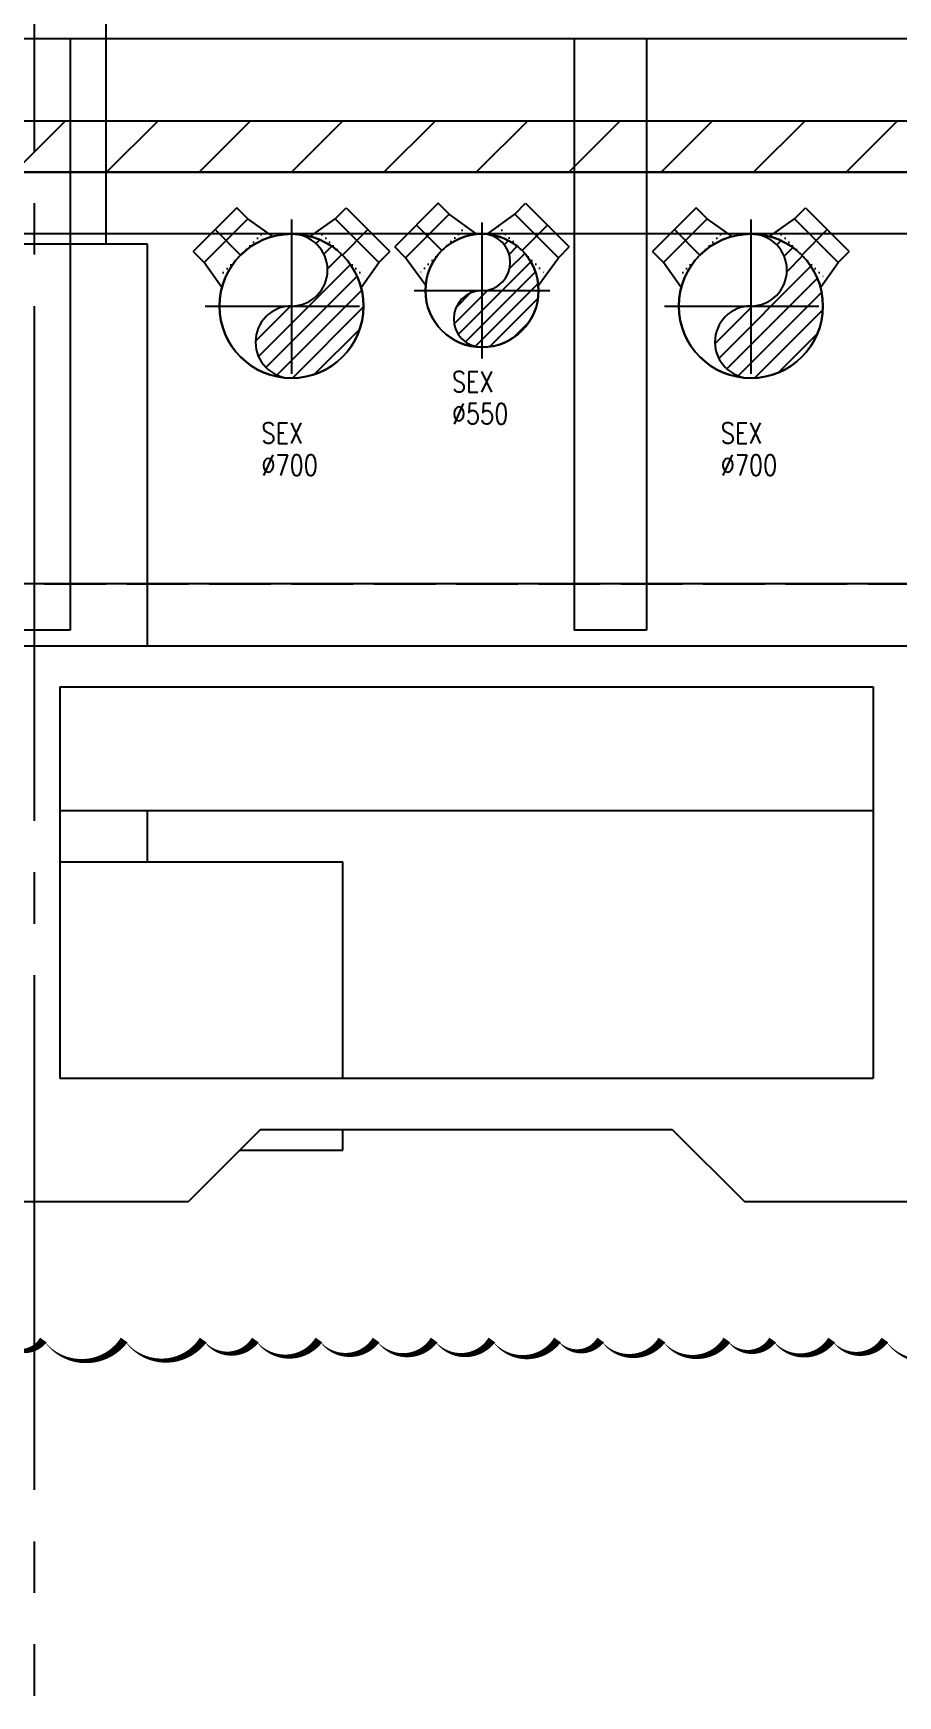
# Model space of a CAD drawing. Extents: x -3080 to 28500, y -1326 to 31609.
# Drawn here: x 6000 to 6420, y 25781 to 26588 of the extents above; entities that cross this region are included whole.
import ezdxf
from ezdxf.enums import TextEntityAlignment as Align
from ezdxf.xclip import XClip

# ---------------------------------------------------------------- set-up
doc = ezdxf.new("R2010")
doc.units = 0
doc.header["$LTSCALE"] = 100
doc.header["$XCLIPFRAME"] = 2
for name, pattern in [('188K-SM-07-F10-MECH-CR PIPE-Y2257103$0$AP6A-SM-08-FR1-001-A_AAS 210916$0$CENTER', [50.8, 31.75, -6.35, 6.35, -6.35]), ('188K-SM-07-F10-MECH-CR PIPE-Y2257103$0$AP6A-SM-08-FR1-001-A_AAS 210916$0$DOT', [0.25, 0, -0.25]), ('188K-SM-07-F10-MECH-CR PIPE-Y2257103$0$CENTER2', [1.125, 0.75, -0.125, 0.125, -0.125]), ('188K-SM-07-F10-MECH-CR PIPE-Y2257103$0$X-S-FAB_SL ALL$0$COL-CEN-LIN', [3.25, 2.5, -0.25, 0.25, -0.25]), ('188K-SM-07-F10-MECH-CR PIPE-Y2257103$0$X-S-FAB_SL ALL$0$HIDDEN', [0.4, 0.3, -0.1])]:
    doc.linetypes.add(name, pattern=pattern)
for name, color, linetype in [('0-xref', 8, 'Continuous'), ('188K-SM-07-F10-MECH-CR PIPE-Y2257103$0$0-CF-AAS-SEX', 3, 'Continuous'), ('188K-SM-07-F10-MECH-CR PIPE-Y2257103$0$0-FIRE', 1, 'Continuous'), ('188K-SM-07-F10-MECH-CR PIPE-Y2257103$0$0-hookupzoom', 4, 'Continuous'), ('188K-SM-07-F10-MECH-CR PIPE-Y2257103$0$AP6A-SM-08-FR1-001-A_AAS 210916$0$0-Block Center-Line', 1, '188K-SM-07-F10-MECH-CR PIPE-Y2257103$0$AP6A-SM-08-FR1-001-A_AAS 210916$0$CENTER'), ('188K-SM-07-F10-MECH-CR PIPE-Y2257103$0$AP6A-SM-08-FR1-001-A_AAS 210916$0$0-Block Support-Line', 7, '188K-SM-07-F10-MECH-CR PIPE-Y2257103$0$AP6A-SM-08-FR1-001-A_AAS 210916$0$DOT'), ('188K-SM-07-F10-MECH-CR PIPE-Y2257103$0$Block Center-Line', 1, '188K-SM-07-F10-MECH-CR PIPE-Y2257103$0$CENTER2'), ('188K-SM-07-F10-MECH-CR PIPE-Y2257103$0$X-S-FAB_SL ALL$0$ASP_1', 1, 'Continuous'), ('188K-SM-07-F10-MECH-CR PIPE-Y2257103$0$X-S-FAB_SL ALL$0$ASP_8', 8, 'Continuous'), ('188K-SM-07-F10-MECH-CR PIPE-Y2257103$0$X-S-FAB_SL ALL$0$BEAM-S', 2, 'Continuous'), ('188K-SM-07-F10-MECH-CR PIPE-Y2257103$0$X-S-FAB_SL ALL$0$CCL', 15, '188K-SM-07-F10-MECH-CR PIPE-Y2257103$0$X-S-FAB_SL ALL$0$COL-CEN-LIN'), ('188K-SM-07-F10-MECH-CR PIPE-Y2257103$0$X-S-FAB_SL ALL$0$HID', 5, '188K-SM-07-F10-MECH-CR PIPE-Y2257103$0$X-S-FAB_SL ALL$0$HIDDEN')]:
    doc.layers.add(name, color=color, linetype=linetype)
doc.styles.add('188K-SM-07-F10-MECH-CR PIPE-Y2257103$0$T0', font='simplex.shx', dxfattribs={"width": 0.8, "bigfont": 'chineset.shx'})

# ---------------------------------------------------------------- blocks, each defined once
blk = doc.blocks.new('*U1491')
for p, q in [((-150, 375), (-150, 450)), ((-150, 450), (150, 450)), ((150, 375), (150, 450)), ((-175.4, 211.8), (-150, 375)), ((-150, 375), (150, 375)), ((175.4, 211.8), (150, 375))]:
    blk.add_line(p, q)
blk.add_circle((0, 0), 275)
at = {"layer": '188K-SM-07-F10-MECH-CR PIPE-Y2257103$0$AP6A-SM-08-FR1-001-A_AAS 210916$0$0-Block Center-Line'}
blk.add_line((0, 275), (0, 450), dxfattribs=at)
at = {"layer": '188K-SM-07-F10-MECH-CR PIPE-Y2257103$0$AP6A-SM-08-FR1-001-A_AAS 210916$0$0-Block Support-Line'}
blk.add_line((-165.6, 275), (165.6, 275), dxfattribs=at)
blk = doc.blocks.new('*U1492')
for p, q in [((-150, 375), (-150, 450)), ((-150, 450), (150, 450)), ((150, 375), (150, 450)), ((-175.4, 211.8), (-150, 375)), ((-150, 375), (150, 375)), ((175.4, 211.8), (150, 375))]:
    blk.add_line(p, q)
blk.add_circle((0, 0), 275)
at = {"layer": '188K-SM-07-F10-MECH-CR PIPE-Y2257103$0$AP6A-SM-08-FR1-001-A_AAS 210916$0$0-Block Center-Line'}
blk.add_line((0, 275), (0, 450), dxfattribs=at)
at = {"layer": '188K-SM-07-F10-MECH-CR PIPE-Y2257103$0$AP6A-SM-08-FR1-001-A_AAS 210916$0$0-Block Support-Line'}
blk.add_line((-165.6, 275), (165.6, 275), dxfattribs=at)
blk = doc.blocks.new('*U1493')
h = blk.add_hatch()
h.set_pattern_fill('ANSI31', color=256, scale=1.5714, style=0)
h.paths.add_polyline_path([(0, 0, 1), (0, 27.5, 0.414214), (-27.5, 0, 0.414214), (0, -27.5, -1)])
blk.add_circle((0, 0), 27.5)
for centre, start, end in [((0, 13.75), 270, 90), ((0, -13.75), 90, 270)]:
    blk.add_arc(centre, 13.75, start, end)
at = {"layer": '188K-SM-07-F10-MECH-CR PIPE-Y2257103$0$Block Center-Line'}
for p, q in [((0, -33), (0, 33)), ((33, 0), (-33, 0))]:
    blk.add_line(p, q, dxfattribs=at)
blk = doc.blocks.new('188K-SM-07-F10-MECH-CR PIPE-Y2257103$0$X-S-FAB_SL ALL$0$A$Ceb448ab1')
at = {"layer": '188K-SM-07-F10-MECH-CR PIPE-Y2257103$0$X-S-FAB_SL ALL$0$CCL'}
blk.add_line((6000, 3600), (6000, 0), dxfattribs=at)
blk = doc.blocks.new('*U1541')
at = {"color": 241}
blk.add_lwpolyline([(17.5, 50), (-17.5, 50), (-17.5, 337.5), (17.5, 337.5)], close=True, dxfattribs=at)
blk = doc.blocks.new('188K-SM-07-F10-MECH-CR PIPE-Y2257103$0$X-S-FAB_SL ALL')
at = {"color": 241}
for p, q in [((-2628.521, -72748.977), (19076.479, -72748.977)), ((-2628.521, -72788.977), (19076.479, -72788.977))]:
    blk.add_line(p, q, dxfattribs=at)
at = {"layer": '188K-SM-07-F10-MECH-CR PIPE-Y2257103$0$X-S-FAB_SL ALL$0$ASP_1'}
for p, q in [((-2628.521, -73043.977), (4851.479, -73043.977)), ((1538.979, -73063.977), (1933.979, -73063.977)), ((1538.979, -73063.977), (1538.979, -73253.977)), ((1933.979, -73063.977), (1933.979, -73253.977)), ((1538.979, -73253.977), (1933.979, -73253.977)), ((1636.479, -73278.977), (1601.479, -73313.977)), ((1636.479, -73278.977), (1836.479, -73278.977)), ((1836.479, -73278.977), (1871.479, -73313.977)), ((1451.479, -73313.977), (1601.479, -73313.977)), ((1871.479, -73313.977), (2021.479, -73313.977))]:
    blk.add_line(p, q, dxfattribs=at)
at = {"layer": '188K-SM-07-F10-MECH-CR PIPE-Y2257103$0$X-S-FAB_SL ALL$0$ASP_8'}
for p, q in [((1561.479, -72848.977), (1561.479, -71981.477)), ((1581.479, -72848.977), (1471.479, -72848.977)), ((1581.479, -73043.977), (1581.479, -72848.977)), ((1538.979, -73123.977), (1933.979, -73123.977)), ((1581.479, -73148.977), (1581.479, -73123.977)), ((1538.979, -73148.977), (1676.479, -73148.977)), ((1676.479, -73253.977), (1676.479, -73148.977)), ((1676.479, -73288.977), (1676.479, -73278.977)), ((1626.479, -73288.977), (1676.479, -73288.977))]:
    blk.add_line(p, q, dxfattribs=at)
at = {"layer": '188K-SM-07-F10-MECH-CR PIPE-Y2257103$0$X-S-FAB_SL ALL$0$HID'}
blk.add_line((-2628.521, -73013.977), (19076.479, -73013.977), dxfattribs=at)
at = {"layer": '188K-SM-07-F10-MECH-CR PIPE-Y2257103$0$X-S-FAB_SL ALL$0$BEAM-S'}
for p in [(1526.479, -73086.477), (1806.479, -73086.477)]:
    blk.add_blockref('*U1541', p, dxfattribs=at)
at = {"layer": '188K-SM-07-F10-MECH-CR PIPE-Y2257103$0$X-S-FAB_SL ALL$0$CCL'}
blk.add_blockref('188K-SM-07-F10-MECH-CR PIPE-Y2257103$0$X-S-FAB_SL ALL$0$A$Ceb448ab1', (-4473.521, -73553.977), dxfattribs=at)
blk = doc.blocks.new('*U1560')
for p, q in [((-150, 450), (-150, 525)), ((-150, 525), (150, 525)), ((150, 450), (150, 525)), ((-175.4, 302.9), (-150, 450)), ((-150, 450), (150, 450)), ((175.4, 302.9), (150, 450))]:
    blk.add_line(p, q)
blk.add_circle((0, 0), 350)
at = {"layer": '188K-SM-07-F10-MECH-CR PIPE-Y2257103$0$AP6A-SM-08-FR1-001-A_AAS 210916$0$0-Block Center-Line'}
blk.add_line((0, 350), (0, 525), dxfattribs=at)
at = {"layer": '188K-SM-07-F10-MECH-CR PIPE-Y2257103$0$AP6A-SM-08-FR1-001-A_AAS 210916$0$0-Block Support-Line'}
blk.add_line((-167.3, 350), (167.3, 350), dxfattribs=at)
blk = doc.blocks.new('*U1562')
h = blk.add_hatch()
h.set_pattern_fill('ANSI31', color=256, scale=2, style=0)
h.paths.add_polyline_path([(0, 0, 1), (0, 35, 0.414214), (-35, 0, 0.414214), (0, -35, -1)])
blk.add_circle((0, 0), 35)
for centre, start, end in [((0, 17.5), 270, 90), ((0, -17.5), 90, 270)]:
    blk.add_arc(centre, 17.5, start, end)
at = {"layer": '188K-SM-07-F10-MECH-CR PIPE-Y2257103$0$Block Center-Line'}
for p, q in [((0, -42), (0, 42)), ((42, 0), (-42, 0))]:
    blk.add_line(p, q, dxfattribs=at)
blk = doc.blocks.new('*U1561')
for p, q in [((-150, 450), (-150, 525)), ((-150, 525), (150, 525)), ((150, 450), (150, 525)), ((-175.4, 302.9), (-150, 450)), ((-150, 450), (150, 450)), ((175.4, 302.9), (150, 450))]:
    blk.add_line(p, q)
blk.add_circle((0, 0), 350)
at = {"layer": '188K-SM-07-F10-MECH-CR PIPE-Y2257103$0$AP6A-SM-08-FR1-001-A_AAS 210916$0$0-Block Center-Line'}
blk.add_line((0, 350), (0, 525), dxfattribs=at)
at = {"layer": '188K-SM-07-F10-MECH-CR PIPE-Y2257103$0$AP6A-SM-08-FR1-001-A_AAS 210916$0$0-Block Support-Line'}
blk.add_line((-167.3, 350), (167.3, 350), dxfattribs=at)
blk = doc.blocks.new('188K-SM-07-F10-MECH-CR PIPE-Y2257103')
at = {"layer": '188K-SM-07-F10-MECH-CR PIPE-Y2257103$0$0-FIRE'}
h = blk.add_hatch(dxfattribs=at)
h.set_pattern_fill('ANSI31', color=256, scale=10)
h.set_pattern_definition([(45, (0, 99332.263), (-22.45064, 22.45064), [])])
h.paths.add_polyline_path([(23550, 26520.786), (1845, 26520.786), (1845, 26545.786), (23550, 26545.786)])
blk.add_line((23502.5, 26320.786), (1845, 26320.786))
blk.add_lwpolyline([(23550, 26520.786), (1845, 26520.786), (1845, 26545.786), (23550, 26545.786)], close=True, dxfattribs=at)
at = {"layer": '188K-SM-07-F10-MECH-CR PIPE-Y2257103$0$0-hookupzoom'}
blk.add_lwpolyline([(23550, 26490.786), (1845, 26490.786), (1845, 26520.786), (23550, 26520.786)], close=True, dxfattribs=at)
at = {"layer": '188K-SM-07-F10-MECH-CR PIPE-Y2257103$0$0-CF-AAS-SEX', "yscale": 0.1, "zscale": 0.1}
for name, xscale, rotation in [('*U1491', -0.1, 45), ('*U1492', 0.1, 315)]:
    blk.add_blockref(name, (6217.54, 26463.286), dxfattribs=dict(at, xscale=xscale, rotation=rotation))
at = {"layer": '188K-SM-07-F10-MECH-CR PIPE-Y2257103$0$0-CF-AAS-SEX', "rotation": 180}
blk.add_blockref('*U1493', (6217.54, 26463.286), dxfattribs=at)
at = {"layer": '188K-SM-07-F10-MECH-CR PIPE-Y2257103$0$0-CF-AAS-SEX', "style": '188K-SM-07-F10-MECH-CR PIPE-Y2257103$0$T0', "width": 0.8}
for s, p in [('SEX', (6202.91, 26418.945)), ('%%C550', (6202.91, 26403.424))]:
    blk.add_text(s, height=10, dxfattribs=at).set_placement(p, align=Align.MIDDLE_LEFT)
ref = blk.add_blockref('188K-SM-07-F10-MECH-CR PIPE-Y2257103$0$X-S-FAB_SL ALL', (4473.521, 99334.763))
XClip(ref).set_block_clipping_path([(-7553.4648570136, -75341.9369645483), (24026.2025623869, -67725.7696244382)])
blk.add_lwpolyline([(5983.9, 25953.57, 0, 4, 0.5205671), (6004.434, 25953.57, 0, 4, 0.5205671), (6043.723, 25953.57, 0, 4, 0.5205671), (6082.106, 25953.57, 0, 4, 0.5205671), (6107.438, 25953.57, 0, 4, 0.5205671), (6138.315, 25953.57, 0, 4, 0.5205671), (6166.112, 25953.57, 0, 4, 0.5205671), (6194.312, 25953.57, 0, 4, 0.5205671), (6222.333, 25953.57, 0, 4, 0.5205671), (6254.236, 25953.57, 0, 4, 0.5205671), (6275.154, 25953.57, 0, 4, 0.5205671), (6304.957, 25953.57, 0, 4, 0.5205671), (6336.548, 25953.57, 0, 4, 0.5205671), (6358.736, 25953.57, 0, 4, 0.5205671), (6387.415, 25953.57, 0, 4, 0.5205671), (6413.28, 25953.57, 0, 4, 0.5205671), (6453.072, 25953.57, 0, 4, 0.5205671)], format="xyseb")
at = {"layer": '188K-SM-07-F10-MECH-CR PIPE-Y2257103$0$0-CF-AAS-SEX', "zscale": 0.1}
for name, p, xscale, yscale, rotation in [('*U1561', (6125, 26455.786), -0.1000000000000003, 0.1000000000000003, 44.99999999999984), ('*U1560', (6125, 26455.786), 0.1, 0.1, 315), ('*U1561', (6348.172, 26455.786), -0.1000000000000003, 0.1000000000000003, 44.99999999999984), ('*U1560', (6348.172, 26455.786), 0.1, 0.1, 315)]:
    blk.add_blockref(name, p, dxfattribs=dict(at, xscale=xscale, yscale=yscale, rotation=rotation))
at = {"layer": '188K-SM-07-F10-MECH-CR PIPE-Y2257103$0$0-CF-AAS-SEX', "rotation": 180}
for p in [(6125, 26455.786), (6348.172, 26455.786)]:
    blk.add_blockref('*U1562', p, dxfattribs=at)
at = {"layer": '188K-SM-07-F10-MECH-CR PIPE-Y2257103$0$0-CF-AAS-SEX', "style": '188K-SM-07-F10-MECH-CR PIPE-Y2257103$0$T0', "width": 0.8}
for s, p in [('SEX', (6110.37, 26393.984)), ('SEX', (6333.542, 26393.984)), ('%%C700', (6110.37, 26378.463)), ('%%C700', (6333.542, 26378.463))]:
    blk.add_text(s, height=10, dxfattribs=at).set_placement(p, align=Align.MIDDLE_LEFT)

msp = doc.modelspace()

# ---------------------------------------------------------------- block references
at = {"layer": '0-xref'}
msp.add_blockref('188K-SM-07-F10-MECH-CR PIPE-Y2257103', (0, 0), dxfattribs=at)

doc.saveas('drawing.dxf')
